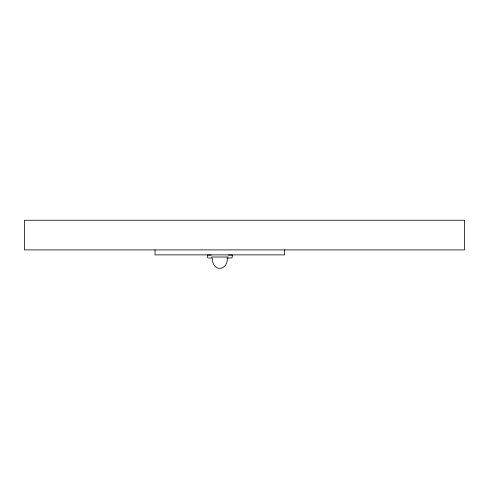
<?xml version="1.0" encoding="UTF-8"?>
<svg xmlns="http://www.w3.org/2000/svg" width="489" height="489" viewBox="0 0 489 489"><rect width="100%" height="100%" fill="white"/><g stroke="black" fill="none" stroke-linecap="round" stroke-linejoin="round"><path stroke-width="0.73" d="M227.379 258.4C227.281 271.658 212.391 271.658 212.293 258.4M231.615 257.905L232.275 257.177L232.306 255.081L228.479 255.081M211.193 255.081L207.36 255.081L207.373 257.031L207.801 257.764M211.486 257.025L228.186 257.025M208.485 257.978L211.975 257.978M226.865 257.978L231.187 257.978M284.629 249.903L284.629 254.873L155.044 254.873L155.044 249.903M464.55 220.252L24.45 220.252L24.45 249.903L464.55 249.903L464.55 220.252"/></g></svg>
